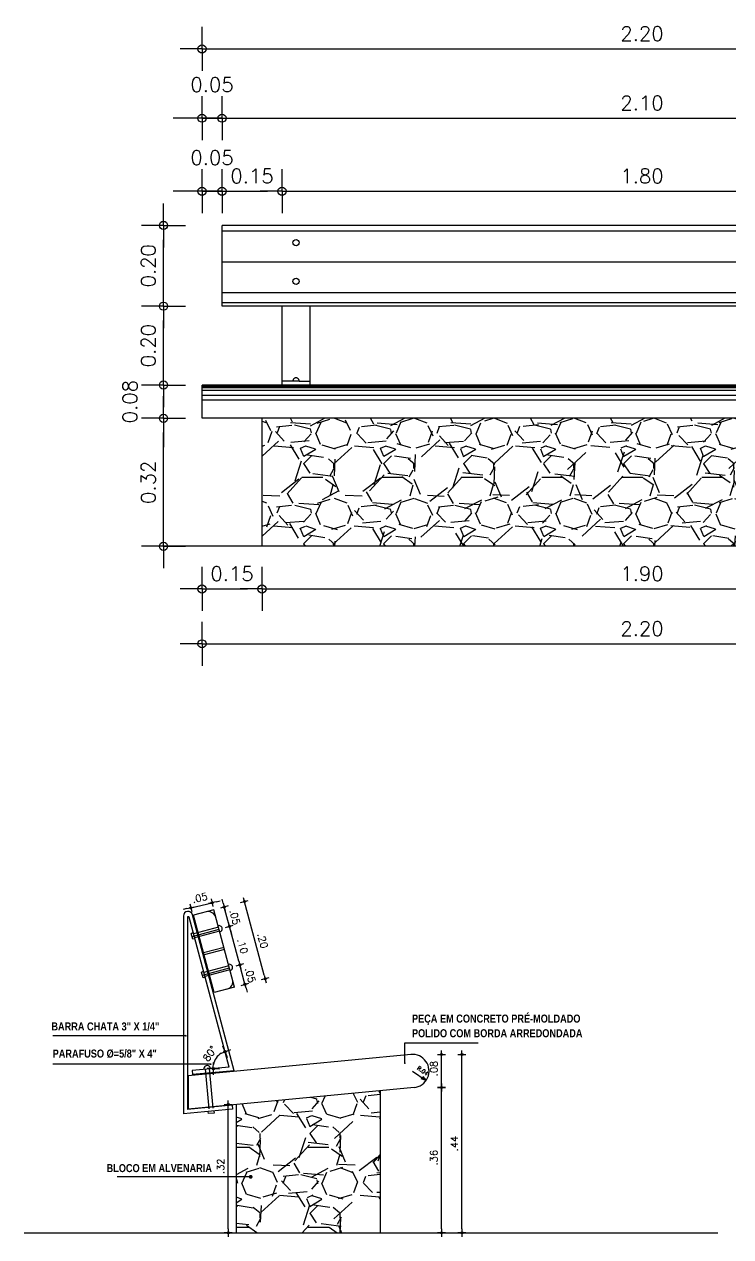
# Model space of a CAD drawing. Extents: x -599692 to 469028, y -9431878 to 9424999.
# Drawn here: x 2272.892 to 2274.659, y -425.095 to -422.065 of the extents above; entities that cross this region are included whole.
import ezdxf

# ---------------------------------------------------------------- set-up
doc = ezdxf.new("R2010")
doc.units = 0
doc.header["$LTSCALE"] = 0.5
doc.header["$MEASUREMENT"] = 0
doc.header["$PDMODE"] = 34
doc.linetypes.add('DASHDOT', pattern=[1, 0.5, -0.25, 0, -0.25])
doc.linetypes.add('HIDDEN2', pattern=[0.1875, 0.125, -0.0625])
doc.layers.get('0').update_dxf_attribs({"linetype": 'CONTINUOUS'})
doc.layers.get('DEFPOINTS').update_dxf_attribs({"linetype": 'CONTINUOUS'})
for name, color, linetype in [('01', 2, 'CONTINUOUS'), ('02', 9, 'CONTINUOUS'), ('COTAS', 2, 'CONTINUOUS'), ('EIXO', 253, 'DASHDOT'), ('HACHURA', 253, 'CONTINUOUS'), ('HACHURA1', 8, 'CONTINUOUS'), ('P1', 1, 'CONTINUOUS'), ('P3', 3, 'CONTINUOUS'), ('P4', 6, 'CONTINUOUS'), ('P6', 4, 'CONTINUOUS'), ('TEXTO', 3, 'CONTINUOUS')]:
    doc.layers.add(name, color=color, linetype=linetype)
doc.styles.add('ARIAL', font='ARIALNB.TTF')
doc.styles.add('COTA100', font='ROMANS.SHX')
doc.styles.add('ROMANS', font='romans')
doc.dimstyles.new('BOLA50$0', dxfattribs={"dimscale": 0.5, "dimtxt": 0.25, "dimasz": 0.18, "dimexe": 0.18, "dimexo": 0.0625, "dimgap": 0.1, "dimtad": 1, "dimzin": 0, "dimdsep": 46, "dimtxsty": 'ROMANS', "dimblk1": 'BOLA', "dimblk2": 'BOLA', "dimsah": 1, "dimcen": 0.09, "dimse1": 1, "dimse2": 1, "dimclrt": 256, "dimadec": 0, "dimazin": 0, "dimtfac": 1, "dimtofl": 0, "dimtmove": 2, "dimatfit": 3, "dimldrblk": 'BOLA', "dimfxl": 1, "dimtolj": 1, "dimtzin": 0, "dimarcsym": 0})
doc.dimstyles.new('COTA100', dxfattribs={"dimtxt": 0.18, "dimasz": 0.1, "dimexe": 0.05, "dimexo": 0.06, "dimgap": 0.1, "dimtad": 1, "dimzin": 4, "dimdsep": 46, "dimtxsty": 'COTA100', "dimblk": 'BOLA', "dimcen": 0.09, "dimdle": 0.05, "dimse1": 1, "dimse2": 1, "dimclrd": 256, "dimclrt": 2, "dimadec": 0, "dimazin": 0, "dimtfac": 1, "dimtix": 1, "dimtmove": 2, "dimatfit": 1, "dimldrblk": 'BOLA', "dimfxl": 1, "dimtolj": 1, "dimtzin": 4, "dimarcsym": 0})
doc.dimstyles.new('COTA100$0', dxfattribs={"dimtxt": 0.18, "dimasz": 0.1, "dimexe": 0.05, "dimexo": 0.95, "dimgap": 0.1, "dimtad": 1, "dimzin": 4, "dimdsep": 46, "dimtxsty": 'COTA100', "dimblk": 'USERTICK', "dimblk1": 'USERTICK', "dimblk2": 'USERTICK', "dimsah": 1, "dimcen": -0.1, "dimdle": 0.05, "dimse1": 1, "dimse2": 1, "dimclrt": 2, "dimadec": 0, "dimazin": 0, "dimtfac": 1, "dimtdec": 4, "dimtix": 1, "dimtmove": 2, "dimatfit": 3, "dimldrblk": 'USERTICK', "dimfxl": 1, "dimtvp": 0.625, "dimtolj": 1, "dimtzin": 4, "dimarcsym": 0})

# ---------------------------------------------------------------- blocks, each defined once
blk = doc.blocks.new('_OPEN30')
at = {"color": 0, "linetype": 'ByBlock'}
for p, q in [((-1, 0.26794919), (0, 0)), ((0, 0), (-1, -0.26794919)), ((0, 0), (-1, 0))]:
    blk.add_line(p, q, dxfattribs=at)
blk = doc.blocks.new('USERTICK')
for p, q in [((-1, 0), (1, 0)), ((0, 1), (0, -1))]:
    blk.add_line(p, q)
blk.add_circle((0, 0), 0.2499999999999995)
blk = doc.blocks.new('*D48')
at = {"layer": 'COTAS', "color": 0, "lineweight": -2}
blk.add_line((2273.402404419282, -425.0749901535266), (2273.402404419282, -424.7749012213316), dxfattribs=at)
at = {"layer": 'DEFPOINTS', "color": 0}
for p in [(2273.402404419282, -424.7649012213316), (2273.422223629711, -424.7649012213316), (2273.422223629711, -425.0849901535266)]:
    blk.add_point(p, dxfattribs=at)
at = {"layer": 'COTAS', "color": 0, "lineweight": -2, "xscale": 0.01, "yscale": 0.01, "zscale": 0.01}
for p, rotation in [((2273.402404419282, -424.7649012213316), 90), ((2273.402404419282, -425.0849901535266), 270)]:
    blk.add_blockref('USERTICK', p, dxfattribs=dict(at, rotation=rotation))
at = {"layer": 'COTAS', "color": 2, "insert": (2273.383404419282, -424.9249456874287), "char_height": 0.018, "attachment_point": 5, "rotation": 90, "style": 'COTA100'}
blk.add_mtext('\\A1; .32', dxfattribs=at)
blk = doc.blocks.new('BOLA')
for p, q in [((4.440892098500626e-16, -4.440892098500626e-16), (8.881784197001252e-16, 1.527739034554205)), ((0, 0), (-1.527739034554205, 0)), ((4.440892098500626e-16, -8.881784197001252e-16), (0, -1.527739034554206)), ((4.440892098500626e-16, -4.440892098500626e-16), (1.527739034554206, -4.440892098500626e-16))]:
    blk.add_line(p, q)
blk.add_circle((4.440892098500626e-16, -4.440892098500626e-16), 0.2837393192912923)
blk = doc.blocks.new('*D49')
at = {"layer": 'COTAS', "linetype": 'Continuous', "lineweight": -2}
blk.add_arc((2273.404489319662, -424.6711150059065), 0.03975236459405727, 119.4514517201457, 170.7849846976943, dxfattribs=at)
at = {"layer": 'DEFPOINTS', "color": 0, "linetype": 'Continuous'}
for p in [(2273.304155481364, -424.2966640236622), (2273.378021289249, -424.6414553724478), (2273.311749167592, -424.6796144895781), (2273.404489319662, -424.6711150059065), (2273.404489319662, -424.6711150059065)]:
    blk.add_point(p, dxfattribs=at)
at = {"layer": 'COTAS', "linetype": 'Continuous', "lineweight": -2, "xscale": 0.01, "yscale": 0.01, "zscale": 0.01}
for p, rotation in [((2273.394200650617, -424.632717170289), 22.22572586005066), ((2273.364902859145, -424.6747430404445), 268.0107105577893)]:
    blk.add_blockref('BOLA', p, dxfattribs=dict(at, rotation=rotation))
at = {"layer": 'COTAS', "color": 2, "linetype": 'Continuous', "insert": (2273.356292771603, -424.6375154061971), "char_height": 0.018, "attachment_point": 5, "rotation": 55.11821820890104, "style": 'COTA100'}
blk.add_mtext('\\A1;80°', dxfattribs=at)
blk = doc.blocks.new('*D50')
at = {"layer": 'COTAS', "color": 0, "lineweight": -2}
for p, q in [((2273.428562491144, -424.4062150926178), (2273.425974300692, -424.3965558343549)), ((2273.44409163385, -424.4641706421953), (2273.431150681595, -424.4158743508807)), ((2273.446679824301, -424.4738299004582), (2273.449268014752, -424.4834891587211))]:
    blk.add_line(p, q, dxfattribs=at)
at = {"layer": 'DEFPOINTS', "color": 0}
for p in [(2273.431150681595, -424.4158743508807), (2273.405250307214, -424.4228143352797), (2273.418191259469, -424.4711106265943)]:
    blk.add_point(p, dxfattribs=at)
at = {"layer": 'COTAS', "color": 0, "lineweight": -2, "xscale": 0.01, "yscale": 0.01, "zscale": 0.01}
for p, rotation in [((2273.431150681595, -424.4158743508807), 284.999999999981), ((2273.44409163385, -424.4641706421953), 104.9999999999809)]:
    blk.add_blockref('USERTICK', p, dxfattribs=dict(at, rotation=rotation))
at = {"layer": 'COTAS', "color": 2, "insert": (2273.455973748421, -424.4351049346808), "char_height": 0.018, "attachment_point": 5, "rotation": 284.99999999998096, "style": 'COTA100'}
blk.add_mtext('\\A1; .05', dxfattribs=at)
blk = doc.blocks.new('*D51')
at = {"layer": 'COTAS', "color": 0, "lineweight": -2}
blk.add_line((2273.428562491144, -424.4062150926179), (2273.407856967536, -424.3289410265146), dxfattribs=at)
at = {"layer": 'DEFPOINTS', "color": 0}
for p in [(2273.379368402703, -424.3262217526507), (2273.405268777085, -424.3192817682517), (2273.405250307213, -424.4228143352797)]:
    blk.add_point(p, dxfattribs=at)
at = {"layer": 'COTAS', "color": 0, "lineweight": -2, "xscale": 0.01, "yscale": 0.01, "zscale": 0.01}
for p, rotation in [((2273.405268777085, -424.3192817682517), 104.9999999997248), ((2273.431150681594, -424.4158743508808), 284.9999999997248)]:
    blk.add_blockref('USERTICK', p, dxfattribs=dict(at, rotation=rotation))
at = {"layer": 'COTAS', "color": 2, "insert": (2273.436562320039, -424.3626604977093), "char_height": 0.018, "attachment_point": 5, "rotation": 284.99999999972476, "style": 'COTA100'}
blk.add_mtext('\\A1; .10', dxfattribs=at)
blk = doc.blocks.new('*D52')
at = {"layer": 'COTAS', "color": 0, "lineweight": -2}
for p, q in [((2273.38973963438, -424.2613262186742), (2273.387151443928, -424.2516669604113)), ((2273.405268777085, -424.3192817682515), (2273.39232782483, -424.2709854769371)), ((2273.407856967536, -424.3289410265144), (2273.410445157987, -424.3386002847773))]:
    blk.add_line(p, q, dxfattribs=at)
at = {"layer": 'DEFPOINTS', "color": 0}
for p in [(2273.366427450448, -424.2779254613364), (2273.39232782483, -424.2709854769371), (2273.379368402703, -424.3262217526507)]:
    blk.add_point(p, dxfattribs=at)
at = {"layer": 'COTAS', "color": 0, "lineweight": -2, "xscale": 0.01, "yscale": 0.01, "zscale": 0.01}
for p, rotation in [((2273.39232782483, -424.2709854769371), 284.9999999997248), ((2273.405268777085, -424.3192817682515), 104.9999999997248)]:
    blk.add_blockref('USERTICK', p, dxfattribs=dict(at, rotation=rotation))
at = {"layer": 'COTAS', "color": 2, "insert": (2273.417150891657, -424.2902160607372), "char_height": 0.018, "attachment_point": 5, "rotation": 284.99999999972476, "style": 'COTA100'}
blk.add_mtext('\\A1; .05', dxfattribs=at)
blk = doc.blocks.new('*D53')
at = {"layer": 'COTAS', "color": 0, "lineweight": -2}
blk.add_line((2273.491795519943, -424.4410356626363), (2273.445208091825, -424.2671690139044), dxfattribs=at)
at = {"layer": 'DEFPOINTS', "color": 0}
for p in [(2273.442619901374, -424.2575097556415), (2273.366427450448, -424.2779254613364), (2273.418191259469, -424.4711106265941)]:
    blk.add_point(p, dxfattribs=at)
at = {"layer": 'COTAS', "color": 0, "lineweight": -2, "xscale": 0.01, "yscale": 0.01, "zscale": 0.01}
for p, rotation in [((2273.442619901374, -424.2575097556415), 105.0000000000063), ((2273.494383710394, -424.4506949208992), 285.0000000000063)]:
    blk.add_blockref('USERTICK', p, dxfattribs=dict(at, rotation=rotation))
at = {"layer": 'COTAS', "color": 2, "insert": (2273.486854396583, -424.3491847764138), "char_height": 0.018, "attachment_point": 5, "rotation": 285.00000000000625, "style": 'COTA100'}
blk.add_mtext('\\A1; .20', dxfattribs=at)
blk = doc.blocks.new('*D54')
at = {"layer": 'COTAS', "color": 0, "lineweight": -2}
for p, q in [((2273.308690023206, -424.2726232148258), (2273.36228569694, -424.2601413104853)), ((2273.372025063324, -424.2578731080153), (2273.381764429707, -424.2556049055455)), ((2273.298950656821, -424.2748914172957), (2273.289211290438, -424.2771596197655))]:
    blk.add_line(p, q, dxfattribs=at)
at = {"layer": 'DEFPOINTS', "color": 0}
for p in [(2273.36228569694, -424.2601413104853), (2273.312831776714, -424.2904073656771), (2273.366427450448, -424.2779254613363)]:
    blk.add_point(p, dxfattribs=at)
at = {"layer": 'COTAS', "color": 0, "lineweight": -2, "xscale": 0.01, "yscale": 0.01, "zscale": 0.01}
for p, rotation in [((2273.308690023206, -424.2726232148258), 13.10993835471172), ((2273.36228569694, -424.2601413104853), 193.1099383547117)]:
    blk.add_blockref('USERTICK', p, dxfattribs=dict(at, rotation=rotation))
at = {"layer": 'COTAS', "color": 2, "insert": (2273.33117827538, -424.2478774665265), "char_height": 0.018, "attachment_point": 5, "rotation": 13.109938354711762, "style": 'COTA100'}
blk.add_mtext('\\A1;.05', dxfattribs=at)
blk = doc.blocks.new('*D55')
at = {"layer": 'COTAS', "color": 0, "lineweight": -2}
blk.add_line((2273.935266519441, -425.0749901535266), (2273.935266519441, -424.7321316127744), dxfattribs=at)
at = {"layer": 'DEFPOINTS', "color": 0}
for p in [(2273.866824903282, -424.7221316127744), (2273.935266519441, -424.7221316127744), (2273.782223629711, -425.0849901535266)]:
    blk.add_point(p, dxfattribs=at)
at = {"layer": 'COTAS', "color": 0, "lineweight": -2, "xscale": 0.01, "yscale": 0.01, "zscale": 0.01}
for p, rotation in [((2273.935266519441, -424.7221316127744), 90), ((2273.935266519441, -425.0849901535266), 270)]:
    blk.add_blockref('USERTICK', p, dxfattribs=dict(at, rotation=rotation))
at = {"layer": 'COTAS', "color": 2, "insert": (2273.916266519442, -424.9035608831501), "char_height": 0.018, "attachment_point": 5, "rotation": 90, "style": 'COTA100'}
blk.add_mtext('\\A1; .36', dxfattribs=at)
blk = doc.blocks.new('*D32')
at = {"layer": 'COTAS', "color": 0, "lineweight": -2}
blk.add_line((2273.935266519441, -424.7121316127744), (2273.935266519441, -424.6495130084232), dxfattribs=at)
at = {"layer": 'DEFPOINTS', "color": 0}
for p in [(2273.85887718568, -424.6395130084233), (2273.935266519441, -424.6395130084233), (2273.866824903282, -424.7221316127744)]:
    blk.add_point(p, dxfattribs=at)
at = {"layer": 'COTAS', "color": 0, "lineweight": -2, "xscale": 0.01, "yscale": 0.01, "zscale": 0.01}
for p, rotation in [((2273.935266519441, -424.6395130084233), 90), ((2273.935266519441, -424.7221316127744), 270)]:
    blk.add_blockref('USERTICK', p, dxfattribs=dict(at, rotation=rotation))
at = {"layer": 'COTAS', "color": 2, "insert": (2273.916266519442, -424.6808223105984), "char_height": 0.018, "attachment_point": 5, "rotation": 90, "style": 'COTA100'}
blk.add_mtext('\\A1; .08', dxfattribs=at)
blk = doc.blocks.new('*D33')
at = {"layer": 'COTAS', "color": 0, "lineweight": -2}
blk.add_line((2273.986644078419, -425.0749901535266), (2273.986644078419, -424.6495130084232), dxfattribs=at)
at = {"layer": 'DEFPOINTS', "color": 0}
for p in [(2273.945266519441, -424.6395130084233), (2273.986644078419, -424.6395130084233), (2273.945266519441, -425.0849901535266)]:
    blk.add_point(p, dxfattribs=at)
at = {"layer": 'COTAS', "color": 0, "lineweight": -2, "xscale": 0.01, "yscale": 0.01, "zscale": 0.01}
for p, rotation in [((2273.986644078419, -424.6395130084233), 90), ((2273.986644078419, -425.0849901535266), 270)]:
    blk.add_blockref('USERTICK', p, dxfattribs=dict(at, rotation=rotation))
at = {"layer": 'COTAS', "color": 2, "insert": (2273.96764407842, -424.8622515809745), "char_height": 0.018, "attachment_point": 5, "rotation": 90, "style": 'COTA100'}
blk.add_mtext('\\A1;.44', dxfattribs=at)
blk = doc.blocks.new('*D150')
at = {"layer": 'COTAS', "color": 253, "linetype": 'ByBlock', "lineweight": -2}
blk.add_line((2273.372700049094, -423.4762206501255), (2273.450700049093, -423.4762206501255), dxfattribs=at)
at = {"layer": 'DEFPOINTS', "color": 0}
for p in [(2273.336700049093, -423.0495621367787), (2273.486700049094, -423.0495621367787), (2273.486700049094, -423.4762206501255)]:
    blk.add_point(p, dxfattribs=at)
at = {"layer": 'COTAS', "color": 253, "lineweight": -2, "xscale": 0.036, "yscale": 0.036, "zscale": 0.036, "rotation": 180}
blk.add_blockref('BOLA', (2273.336700049093, -423.4762206501255), dxfattribs=at)
at = {"layer": 'COTAS', "color": 253, "lineweight": -2, "xscale": 0.036, "yscale": 0.036, "zscale": 0.036}
blk.add_blockref('BOLA', (2273.486700049094, -423.4762206501255), dxfattribs=at)
at = {"layer": 'COTAS', "insert": (2273.411700049093, -423.4382206501255), "char_height": 0.03599999999999999, "attachment_point": 5, "style": 'ROMANS'}
blk.add_mtext('\\A1;0.15', dxfattribs=at)
blk = doc.blocks.new('*D151')
at = {"layer": 'COTAS', "color": 253, "linetype": 'ByBlock', "lineweight": -2}
blk.add_line((2273.522700049094, -423.4762206501255), (2275.350700049093, -423.4762206501255), dxfattribs=at)
at = {"layer": 'DEFPOINTS', "color": 0}
for p in [(2273.486700049094, -423.0495621367787), (2275.386700049093, -423.3695621367787), (2275.386700049093, -423.4762206501255)]:
    blk.add_point(p, dxfattribs=at)
at = {"layer": 'COTAS', "color": 253, "lineweight": -2, "xscale": 0.036, "yscale": 0.036, "zscale": 0.036, "rotation": 180}
blk.add_blockref('BOLA', (2273.486700049094, -423.4762206501255), dxfattribs=at)
at = {"layer": 'COTAS', "color": 253, "lineweight": -2, "xscale": 0.036, "yscale": 0.036, "zscale": 0.036}
blk.add_blockref('BOLA', (2275.386700049093, -423.4762206501255), dxfattribs=at)
at = {"layer": 'COTAS', "insert": (2274.436700049093, -423.4382206501255), "char_height": 0.03599999999999999, "attachment_point": 5, "style": 'ROMANS'}
blk.add_mtext('\\A1;1.90', dxfattribs=at)
blk = doc.blocks.new('*D153')
at = {"layer": 'COTAS', "color": 253, "linetype": 'ByBlock', "lineweight": -2}
blk.add_line((2273.372700049094, -423.6131107060864), (2275.500700049093, -423.6131107060864), dxfattribs=at)
at = {"layer": 'DEFPOINTS', "color": 0}
for p in [(2273.336700049093, -423.0495621367787), (2275.536700049093, -423.0495621367787), (2275.536700049093, -423.6131107060864)]:
    blk.add_point(p, dxfattribs=at)
at = {"layer": 'COTAS', "color": 253, "lineweight": -2, "xscale": 0.036, "yscale": 0.036, "zscale": 0.036, "rotation": 180}
blk.add_blockref('BOLA', (2273.336700049093, -423.6131107060864), dxfattribs=at)
at = {"layer": 'COTAS', "color": 253, "lineweight": -2, "xscale": 0.036, "yscale": 0.036, "zscale": 0.036}
blk.add_blockref('BOLA', (2275.536700049093, -423.6131107060864), dxfattribs=at)
at = {"layer": 'COTAS', "insert": (2274.436700049093, -423.5751107060864), "char_height": 0.03599999999999999, "attachment_point": 5, "style": 'ROMANS'}
blk.add_mtext('\\A1;2.20', dxfattribs=at)
blk = doc.blocks.new('*D154')
at = {"layer": 'COTAS', "color": 253, "linetype": 'ByBlock', "lineweight": -2}
for p, q in [((2273.300700049093, -422.4822429789565), (2273.264700049093, -422.4822429789565)), ((2273.422700049094, -422.4822429789565), (2273.458700049094, -422.4822429789565))]:
    blk.add_line(p, q, dxfattribs=at)
at = {"layer": 'DEFPOINTS', "color": 0}
for p in [(2273.386700049094, -422.4822429789565), (2273.386700049094, -422.7694000192367), (2273.336700049093, -422.9665621367787)]:
    blk.add_point(p, dxfattribs=at)
at = {"layer": 'COTAS', "color": 253, "lineweight": -2, "xscale": 0.036, "yscale": 0.036, "zscale": 0.036}
blk.add_blockref('BOLA', (2273.336700049093, -422.4822429789565), dxfattribs=at)
at = {"layer": 'COTAS', "color": 253, "lineweight": -2, "xscale": 0.036, "yscale": 0.036, "zscale": 0.036, "rotation": 180}
blk.add_blockref('BOLA', (2273.386700049094, -422.4822429789565), dxfattribs=at)
at = {"layer": 'COTAS', "insert": (2273.361700049094, -422.3982429789565), "char_height": 0.03599999999999999, "attachment_point": 5, "style": 'ROMANS'}
blk.add_mtext('\\A1;0.05', dxfattribs=at)
blk = doc.blocks.new('*D155')
at = {"layer": 'COTAS', "color": 253, "linetype": 'ByBlock', "lineweight": -2}
blk.add_line((2273.422700049094, -422.4822429789565), (2273.500700049093, -422.4822429789565), dxfattribs=at)
at = {"layer": 'DEFPOINTS', "color": 0}
for p in [(2273.536700049093, -422.4822429789565), (2273.386700049094, -422.7694000192367), (2273.536700049093, -422.7694000192367)]:
    blk.add_point(p, dxfattribs=at)
at = {"layer": 'COTAS', "color": 253, "lineweight": -2, "xscale": 0.036, "yscale": 0.036, "zscale": 0.036, "rotation": 180}
blk.add_blockref('BOLA', (2273.386700049094, -422.4822429789565), dxfattribs=at)
at = {"layer": 'COTAS', "color": 253, "lineweight": -2, "xscale": 0.036, "yscale": 0.036, "zscale": 0.036}
blk.add_blockref('BOLA', (2273.536700049093, -422.4822429789565), dxfattribs=at)
at = {"layer": 'COTAS', "insert": (2273.461700049093, -422.4442429789565), "char_height": 0.03599999999999999, "attachment_point": 5, "style": 'ROMANS'}
blk.add_mtext('\\A1;0.15', dxfattribs=at)
blk = doc.blocks.new('*D156')
at = {"layer": 'COTAS', "color": 253, "linetype": 'ByBlock', "lineweight": -2}
blk.add_line((2273.572700049093, -422.4822429789565), (2275.300700049093, -422.4822429789565), dxfattribs=at)
at = {"layer": 'DEFPOINTS', "color": 0}
for p in [(2275.336700049093, -422.4822429789565), (2273.536700049093, -422.7694000192367), (2275.336700049093, -422.7694000192367)]:
    blk.add_point(p, dxfattribs=at)
at = {"layer": 'COTAS', "color": 253, "lineweight": -2, "xscale": 0.036, "yscale": 0.036, "zscale": 0.036, "rotation": 180}
blk.add_blockref('BOLA', (2273.536700049093, -422.4822429789565), dxfattribs=at)
at = {"layer": 'COTAS', "color": 253, "lineweight": -2, "xscale": 0.036, "yscale": 0.036, "zscale": 0.036}
blk.add_blockref('BOLA', (2275.336700049093, -422.4822429789565), dxfattribs=at)
at = {"layer": 'COTAS', "insert": (2274.436700049093, -422.4442429789565), "char_height": 0.03599999999999999, "attachment_point": 5, "style": 'ROMANS'}
blk.add_mtext('\\A1;1.80', dxfattribs=at)
blk = doc.blocks.new('*D159')
at = {"layer": 'COTAS', "color": 253, "linetype": 'ByBlock', "lineweight": -2}
for p, q in [((2273.300700049093, -422.2997793771428), (2273.264700049093, -422.2997793771428)), ((2273.422700049094, -422.2997793771428), (2273.458700049094, -422.2997793771428))]:
    blk.add_line(p, q, dxfattribs=at)
at = {"layer": 'DEFPOINTS', "color": 0}
for p in [(2273.386700049094, -422.2997793771428), (2273.386700049094, -422.7694000192367), (2273.336700049093, -422.9665621367787)]:
    blk.add_point(p, dxfattribs=at)
at = {"layer": 'COTAS', "color": 253, "lineweight": -2, "xscale": 0.036, "yscale": 0.036, "zscale": 0.036}
blk.add_blockref('BOLA', (2273.336700049093, -422.2997793771428), dxfattribs=at)
at = {"layer": 'COTAS', "color": 253, "lineweight": -2, "xscale": 0.036, "yscale": 0.036, "zscale": 0.036, "rotation": 180}
blk.add_blockref('BOLA', (2273.386700049094, -422.2997793771428), dxfattribs=at)
at = {"layer": 'COTAS', "insert": (2273.361700049094, -422.2157793771428), "char_height": 0.03599999999999999, "attachment_point": 5, "style": 'ROMANS'}
blk.add_mtext('\\A1;0.05', dxfattribs=at)
blk = doc.blocks.new('*D160')
at = {"layer": 'COTAS', "color": 253, "linetype": 'ByBlock', "lineweight": -2}
blk.add_line((2273.422700049094, -422.2997793771428), (2275.450700049093, -422.2997793771428), dxfattribs=at)
at = {"layer": 'DEFPOINTS', "color": 0}
for p in [(2275.486700049094, -422.2997793771428), (2273.386700049094, -422.7694000192367), (2275.486700049094, -422.7694000192367)]:
    blk.add_point(p, dxfattribs=at)
at = {"layer": 'COTAS', "color": 253, "lineweight": -2, "xscale": 0.036, "yscale": 0.036, "zscale": 0.036, "rotation": 180}
blk.add_blockref('BOLA', (2273.386700049094, -422.2997793771428), dxfattribs=at)
at = {"layer": 'COTAS', "color": 253, "lineweight": -2, "xscale": 0.036, "yscale": 0.036, "zscale": 0.036}
blk.add_blockref('BOLA', (2275.486700049094, -422.2997793771428), dxfattribs=at)
at = {"layer": 'COTAS', "insert": (2274.436700049094, -422.2617793771428), "char_height": 0.03599999999999999, "attachment_point": 5, "style": 'ROMANS'}
blk.add_mtext('\\A1;2.10', dxfattribs=at)
blk = doc.blocks.new('*D162')
at = {"layer": 'COTAS', "color": 253, "linetype": 'ByBlock', "lineweight": -2}
blk.add_line((2273.372700049094, -422.1265490773731), (2275.500700049093, -422.1265490773731), dxfattribs=at)
at = {"layer": 'DEFPOINTS', "color": 0}
for p in [(2275.536700049093, -422.1265490773731), (2273.336700049093, -422.9665621367787), (2275.536700049093, -422.9731871367787)]:
    blk.add_point(p, dxfattribs=at)
at = {"layer": 'COTAS', "color": 253, "lineweight": -2, "xscale": 0.036, "yscale": 0.036, "zscale": 0.036, "rotation": 180}
blk.add_blockref('BOLA', (2273.336700049093, -422.1265490773731), dxfattribs=at)
at = {"layer": 'COTAS', "color": 253, "lineweight": -2, "xscale": 0.036, "yscale": 0.036, "zscale": 0.036}
blk.add_blockref('BOLA', (2275.536700049093, -422.1265490773731), dxfattribs=at)
at = {"layer": 'COTAS', "insert": (2274.436700049093, -422.088549077373), "char_height": 0.03599999999999999, "attachment_point": 5, "style": 'ROMANS'}
blk.add_mtext('\\A1;2.20', dxfattribs=at)
blk = doc.blocks.new('*D163')
at = {"layer": 'COTAS', "color": 253, "linetype": 'ByBlock', "lineweight": -2}
blk.add_line((2273.240282121944, -423.3335621367787), (2273.240282121944, -423.0855621367787), dxfattribs=at)
at = {"layer": 'DEFPOINTS', "color": 0}
for p in [(2273.240282121944, -423.0495621367787), (2273.486700049094, -423.0495621367787), (2273.486700049094, -423.3695621367787)]:
    blk.add_point(p, dxfattribs=at)
at = {"layer": 'COTAS', "color": 253, "lineweight": -2, "xscale": 0.036, "yscale": 0.036, "zscale": 0.036}
for p, rotation in [((2273.240282121944, -423.0495621367787), 90), ((2273.240282121944, -423.3695621367787), 270)]:
    blk.add_blockref('BOLA', p, dxfattribs=dict(at, rotation=rotation))
at = {"layer": 'COTAS', "insert": (2273.202282121944, -423.2095621367783), "char_height": 0.03599999999999999, "attachment_point": 5, "rotation": 90, "style": 'ROMANS'}
blk.add_mtext('\\A1;0.32', dxfattribs=at)
blk = doc.blocks.new('*D164')
at = {"layer": 'COTAS', "color": 253, "linetype": 'ByBlock', "lineweight": -2}
for p, q in [((2273.240282121944, -422.9305621367787), (2273.240282121944, -422.8945621367787)), ((2273.240282121944, -423.0855621367787), (2273.240282121944, -423.1215621367787))]:
    blk.add_line(p, q, dxfattribs=at)
at = {"layer": 'DEFPOINTS', "color": 0}
for p in [(2273.240282121944, -422.9665621367787), (2273.336700049093, -422.9665621367787), (2273.486700049094, -423.0495621367787)]:
    blk.add_point(p, dxfattribs=at)
at = {"layer": 'COTAS', "color": 253, "lineweight": -2, "xscale": 0.036, "yscale": 0.036, "zscale": 0.036}
for p, rotation in [((2273.240282121944, -422.9665621367787), 270), ((2273.240282121944, -423.0495621367787), 90)]:
    blk.add_blockref('BOLA', p, dxfattribs=dict(at, rotation=rotation))
at = {"layer": 'COTAS', "insert": (2273.156282121944, -423.0080621367783), "char_height": 0.03599999999999999, "attachment_point": 5, "rotation": 90, "style": 'ROMANS'}
blk.add_mtext('\\A1;0.08', dxfattribs=at)
blk = doc.blocks.new('*D165')
at = {"layer": 'COTAS', "color": 253, "linetype": 'ByBlock', "lineweight": -2}
blk.add_line((2273.240282121944, -422.9305621367787), (2273.240282121944, -422.8054000192367), dxfattribs=at)
at = {"layer": 'DEFPOINTS', "color": 0}
for p in [(2273.240282121944, -422.7694000192367), (2273.386700049094, -422.7694000192367), (2273.336700049093, -422.9665621367787)]:
    blk.add_point(p, dxfattribs=at)
at = {"layer": 'COTAS', "color": 253, "lineweight": -2, "xscale": 0.036, "yscale": 0.036, "zscale": 0.036}
for p, rotation in [((2273.240282121944, -422.7694000192367), 90), ((2273.240282121944, -422.9665621367787), 270)]:
    blk.add_blockref('BOLA', p, dxfattribs=dict(at, rotation=rotation))
at = {"layer": 'COTAS', "insert": (2273.202282121944, -422.8679810780073), "char_height": 0.03599999999999999, "attachment_point": 5, "rotation": 90, "style": 'ROMANS'}
blk.add_mtext('\\A1;0.20', dxfattribs=at)
blk = doc.blocks.new('*D166')
at = {"layer": 'COTAS', "color": 253, "linetype": 'ByBlock', "lineweight": -2}
blk.add_line((2273.240282121944, -422.7334000192367), (2273.240282121944, -422.6036738254904), dxfattribs=at)
at = {"layer": 'DEFPOINTS', "color": 0}
for p in [(2273.240282121944, -422.5676738254904), (2273.386700049094, -422.5676738254904), (2273.386700049094, -422.7694000192367)]:
    blk.add_point(p, dxfattribs=at)
at = {"layer": 'COTAS', "color": 253, "lineweight": -2, "xscale": 0.036, "yscale": 0.036, "zscale": 0.036}
for p, rotation in [((2273.240282121944, -422.5676738254904), 90), ((2273.240282121944, -422.7694000192367), 270)]:
    blk.add_blockref('BOLA', p, dxfattribs=dict(at, rotation=rotation))
at = {"layer": 'COTAS', "insert": (2273.202282121944, -422.6685369223632), "char_height": 0.03599999999999999, "attachment_point": 5, "rotation": 90, "style": 'ROMANS'}
blk.add_mtext('\\A1;0.20', dxfattribs=at)

msp = doc.modelspace()

# ---------------------------------------------------------------- hatches: boundary and pattern name
at = {"layer": 'HACHURA'}
h = msp.add_hatch(dxfattribs=at)
h.set_pattern_fill('GRAVEL', color=256, scale=0.2)
h.set_pattern_definition([(228.012787504, (1178.809200851698, -67.48838397980289), (-1.600000000000013, -1.800000000000001), [0.0269072, -2.66381760941474]), (184.969740728, (1178.791200851698, -67.50838397980289), (2.399999999999995, 0.200000000000007), [0.0461736, -4.571184952245999]), (132.510447078, (1178.745200851698, -67.51238397980289), (2.000000000000024, -2.199999999999973), [0.03255759999999999, -3.223206519219939]), (267.273689006, (1178.667200851698, -67.56238397980289), (0.2000000000000048, 4.000000000000004), [0.04204759999999997, -4.162711608325796]), (292.833654178, (1178.665200851698, -67.60438397980289), (-0.9999999999999978, 2.400000000000006), [0.04123099999999997, -4.081874625617656]), (357.273689006, (1178.681200851698, -67.6423839798029), (-4.000000000000004, 0.2000000000000051), [0.04204759999999997, -4.162711608325796]), (37.6942404667, (1178.723200851698, -67.6443839798029), (-2.6, -1.999999999999995), [0.0556058, -5.5049697097832]), (72.2553283749, (1178.767200851698, -67.61038397980289), (1.400000000000006, 4.400000000000001), [0.05249759999999997, -5.197264299362675]), (121.429565615, (1178.783200851698, -67.5603839798029), (-1.600000000000004, 2.599999999999998), [0.04218999999999998, -4.176814621945797]), (175.236358309, (1178.761200851698, -67.52438397980289), (2.199999999999997, -0.2000000000000076), [0.04816640000000001, -2.36015251575846]), (222.397437798, (1178.713200851698, -67.52038397980289), (-2.399999999999993, -2.199999999999994), [0.0622896, -6.16667500095898]), (138.814074834, (1178.865200851698, -67.5643839798029), (-1.400000000000007, 1.2), [0.02126019999999998, -2.104768962546938]), (171.46923439, (1178.849200851698, -67.55038397980289), (2.6, -0.399999999999999), [0.0404474, -4.0043022832314]), (225, (1178.809200851698, -67.54438397980289), (-2.220446049250313e-17, -0.1999999999999866), [0.0282842, -0.25455851247462]), (203.198590514, (1178.795200851698, -67.52038397980289), (0.9999999999999979, 0.3999999999999951), [0.0152316, -1.50792302117278]), (291.801409486, (1178.781200851698, -67.52638397980289), (-0.1999999999999368, 0.6000000000000205), [0.0215406, -1.0554923614269]), (30.9637565321, (1178.789200851698, -67.5463839798029), (0.6000000000000106, 0.3999999999999959), [0.03498579999999998, -1.131204578969059]), (161.565051177, (1178.819200851698, -67.5283839798029), (0.4000000000000024, -0.1999999999999953), [0.02529819999999999, -0.6071573320336795]), (16.389540334, (1178.665200851698, -67.52638397980289), (1.999999999999993, 0.6000000000000089), [0.03544, -3.50856902933388]), (70.3461759419, (1178.699200851698, -67.5163839798029), (-0.8000000000002441, -2.200000000000679), [0.0297322, -2.9434815494638]), (293.198590514, (1178.819200851698, -67.48838397980289), (-0.3999999999999941, 0.9999999999999982), [0.030463, -1.49269162117278]), (343.610459666, (1178.831200851698, -67.5163839798029), (-1.999999999999993, 0.6000000000000087), [0.03543999999999996, -3.508569029333798]), (339.44395478, (1178.665200851698, -67.6503839798029), (-1.000000000000007, 0.4000000000000049), [0.03417599999999997, -1.674624749063499]), (294.775140569, (1178.697200851698, -67.6623839798029), (-1.000000000000001, 2.200000000000001), [0.0286356, -2.8349286126552]), (66.8014094864, (1178.821200851698, -67.6883839798029), (0.3999999999999962, 0.999999999999994), [0.030463, -1.49269162117278]), (17.3540246363, (1178.833200851697, -67.6603839798029), (-2.599999999999996, -0.7999999999999926), [0.0335262, -3.319084722848]), (69.44395478040002, (1178.723200851698, -67.6883839798029), (-0.4000000000000015, -0.999999999999991), [0.01708799999999999, -1.691712749063499]), (101.309932474, (1178.809200851698, -67.6883839798029), (-0.1999999999999928, 0.8000000000000025), [0.010198, -1.00960590271856]), (165.963756532, (1178.807200851698, -67.67838397980289), (0.5999999999999918, -0.2000000000000003), [0.041231, -0.7833901251235401]), (186.009005957, (1178.767200851698, -67.6683839798029), (2.000000000000009, 0.1999999999999966), [0.03821, -3.782784634908561]), (303.690067526, (1178.789200851698, -67.5643839798029), (-0.1999999999999975, 0.3999999999999972), [0.02884439999999998, -0.6922658550927995]), (353.157226587, (1178.805200851698, -67.5883839798029), (3.400000000000003, -0.4000000000000106), [0.05035880000000001, -4.98551252480566]), (60.9453959009, (1178.855200851698, -67.5943839798029), (-0.7999999999999952, -1.399999999999995), [0.0205912, -2.0385348281974]), (90, (1178.865200851698, -67.5763839798029), (-0.2, 0.2), [0.012, -0.188]), (120.256437164, (1178.763200851698, -67.6623839798029), (0.8000000000000018, -1.400000000000002), [0.0277848, -2.750703997889961]), (48.01278750420001, (1178.749200851698, -67.6383839798029), (1.6, 1.799999999999995), [0.0538144, -2.63691040941474]), (0, (1178.785200851697, -67.59838397980289), (0.2, 0.2), [0.052, -0.148]), (325.3048464690001, (1178.837200851698, -67.59838397980289), (2.000000000000028, -1.399999999999965), [0.03162279999999996, -3.130654860168398]), (254.054604099, (1178.863200851698, -67.61638397980289), (-0.2000000000000076, -0.8000000000000009), [0.0291204, -1.4269015778561]), (207.645975364, (1178.855200851698, -67.6443839798029), (-3.79999999999999, -2.00000000000001), [0.047413, -4.69389483645188]), (175.42607874, (1178.813200851698, -67.6663839798029), (-2.599999999999991, 0.2000000000000003), [0.0501598, -4.96581468159378])])
h.paths.add_polyline_path([(2275.386700049093, -423.3695621367787), (2275.386700049093, -423.0495621367787), (2273.486700049094, -423.0495621367787), (2273.486700049094, -423.3695621367787)])
h = msp.add_hatch(dxfattribs=at)
h.set_pattern_fill('GRAVEL', color=256, scale=0.2, style=0)
h.set_pattern_definition([(228.0128, (2008.824870886421, -277.1621253560502), (-1.599999646431632, -1.800000268321449), [0.0269072, -2.6638176]), (184.9697, (2008.806870886421, -277.1821253560502), (2.400000210303527, 0.1999982614014104), [0.0461736, -4.571185]), (132.5104, (2008.760870886421, -277.1861253560502), (1.999998143669362, -2.20000173477424), [0.03255760000000001, -3.2232064]), (267.2737, (2008.682870886421, -277.2361253560501), (0.1999992035454381, 4.000000058994694), [0.0420476, -4.162711600000001]), (292.8337, (2008.680870886421, -277.2781253560502), (-1.000001981087428, 2.399999282355555), [0.041231, -4.081874600000001]), (357.2737, (2008.696870886421, -277.3161253560502), (-4.000000058994694, 0.1999992035454383), [0.0420476, -4.162711600000001]), (37.6942, (2008.738870886421, -277.3181253560501), (-2.600001469123595, -1.999998081032106), [0.0556058, -5.5049698]), (72.2553, (2008.782870886421, -277.2841253560501), (1.400002152541082, 4.399999246247837), [0.05249760000000001, -5.1972642]), (121.4296, (2008.798870886421, -277.2341253560502), (-1.600001646835273, 2.599999007298514), [0.04219, -4.176814599999999]), (175.2364, (2008.776870886421, -277.1981253560501), (2.200000189263917, -0.1999983065322521), [0.04816639999999997, -2.360152599999998]), (222.3974, (2008.728870886421, -277.1941253560501), (-2.400001470214647, -2.199998416402824), [0.0622896, -6.166675000000001]), (138.8141, (2008.880870886421, -277.2381253560501), (-1.400000589361143, 1.199999462668551), [0.0212602, -2.1047688]), (171.4692, (2008.864870886421, -277.2241253560501), (2.599999656963026, -0.4000015820079581), [0.04044739999999997, -4.004302199999996]), (225, (2008.824870886421, -277.2181253560501), (-2.220446049250313e-17, -0.2000000618897905), [0.0282842, -0.2545584]), (203.1986, (2008.810870886421, -277.1941253560501), (0.999999946133415, 0.4000002650529708), [0.0152316, -1.507923]), (291.8014, (2008.796870886421, -277.2001253560501), (-0.1999999821001298, 0.600000054602154), [0.0215406, -1.0554924]), (30.9638, (2008.804870886421, -277.2201253560502), (0.5999996044575996, 0.4000004967081465), [0.03498579999999997, -1.131204599999999]), (161.5651, (2008.834870886421, -277.2021253560501), (0.4000000869185925, -0.1999996806445415), [0.02529820000000001, -0.6071574000000001]), (16.38950000000001, (2008.680870886421, -277.2001253560501), (2.000000439682392, 0.5999985419635941), [0.03544, -3.508569]), (70.3462, (2008.714870886421, -277.1901253560501), (-0.7999990494743492, -2.200000427121245), [0.0297322, -2.9434816]), (293.1986, (2008.834870886421, -277.1621253560502), (-0.4000002650529708, 0.999999946133415), [0.030463, -1.4926916]), (343.6105, (2008.846870886421, -277.1901253560501), (-2.000000439682391, 0.5999985419635947), [0.03543999999999996, -3.508568999999998]), (339.444, (2008.680870886421, -277.3241253560501), (-1.000000368908485, 0.3999991992843169), [0.034176, -1.6746248]), (294.7751, (2008.712870886421, -277.3361253560502), (-0.999998437849034, 2.200000684367823), [0.02863559999999998, -2.834928599999998]), (66.80140000000002, (2008.836870886421, -277.3621253560501), (0.400000265052971, 0.999999946133415), [0.030463, -1.4926916]), (17.35400000000001, (2008.848870886421, -277.3341253560502), (-2.600000403819367, -0.7999989004518238), [0.03352619999999999, -3.319084799999999]), (69.444, (2008.738870886421, -277.3621253560501), (-0.3999991992843174, -1.000000368908484), [0.017088, -1.6917128]), (101.3098999999999, (2008.824870886421, -277.3621253560501), (-0.1999995264323211, 0.8000001504461904), [0.010198, -1.009605799999999]), (165.9638, (2008.822870886421, -277.3521253560501), (0.600000109197948, -0.1999996114722492), [0.041231, -0.78339]), (186.009, (2008.782870886421, -277.3421253560501), (1.999999950181208, 0.1999998634963683), [0.03821, -3.7827846]), (303.6901, (2008.804870886421, -277.2381253560501), (-0.2000002669014382, 0.3999999115542321), [0.0288444, -0.6922658]), (353.1572, (2008.820870886421, -277.2621253560501), (3.39999987309571, -0.4000015995849522), [0.05035880000000001, -4.9855126]), (60.94540000000001, (2008.870870886421, -277.2681253560502), (-0.8000000054398559, -1.400000076913937), [0.0205912, -2.0385348]), (90, (2008.880870886421, -277.2501253560501), (-0.2, 0.2), [0.012, -0.188]), (120.2564, (2008.778870886421, -277.3361253560502), (0.7999989773605388, -1.400000491170947), [0.0277848, -2.750704000000001]), (48.01279999999999, (2008.764870886421, -277.3121253560502), (1.599999646431632, 1.80000026832145), [0.0538144, -2.6369104]), (0, (2008.800870886421, -277.2721253560501), (0.2, 0.2), [0.052, -0.148]), (325.3048, (2008.852870886421, -277.2721253560501), (-1.999998851797505, 1.400001721918892), [0.0316228, -3.1306548]), (254.0546, (2008.878870886421, -277.2901253560501), (-0.1999999778592762, -0.8000000253304302), [0.0291204, -1.4269016]), (207.646, (2008.870870886421, -277.3181253560501), (-3.799999161435919, -2.000001542633836), [0.047413, -4.6938948]), (175.4261, (2008.828870886421, -277.3401253560502), (-2.600000111662427, 0.1999989602322168), [0.05015979999999997, -4.965814799999996])])
h.paths.add_polyline_path([(2273.782223629711, -424.730270058544), (2273.422223629711, -424.7649012213316), (2273.422223629711, -425.0849901535267), (2273.782223629711, -425.0849901535267)])
at = {"layer": 'P1'}
for points in [[(2273.298385009662, -424.5926736397163, 1), (2273.29359524266, -424.5926736397163, 1)], [(2273.360467442476, -424.663691263895, 1), (2273.355677675473, -424.663691263895, 1)], [(2273.845953147395, -424.6609087183687, 1), (2273.841163380393, -424.6609087183687, 1)], [(2273.463095839104, -424.9452012426551, 1), (2273.4535163051, -424.9452012426551, 1)]]:
    msp.add_hatch(color=256, dxfattribs=at).paths.add_polyline_path(points)

# ---------------------------------------------------------------- linework, layer by layer
at = {"layer": '01', "color": 2, "linetype": 'ByBlock'}
msp.add_line((2273.862851044481, -424.6808223105988), (2273.896929769123, -424.7045054380687), dxfattribs=at)
at = {"layer": '02'}
for p, q in [((2273.801700049093, -422.5676738254905), (2273.801700049093, -422.566554152042)), ((2273.871700049093, -422.5676738254905), (2273.871700049093, -422.566554152042)), ((2275.486700049094, -422.6590900272173), (2273.386700049094, -422.6590900272172)), ((2273.386700049094, -422.7694000192367), (2273.386700049094, -422.7608589907483)), ((2275.486700049094, -422.7694000192367), (2273.386700049094, -422.7694000192367)), ((2273.536700049093, -422.9665621367787), (2273.536700049093, -422.7694000192367)), ((2273.606700049093, -422.9665621367787), (2273.606700049093, -422.7694000192367)), ((2273.486700049094, -423.3695621367787), (2273.486700049094, -423.0495621367787)), ((2273.314642081156, -424.3358005468853), (2273.309812452025, -424.3370946421109)), ((2273.313694737701, -424.3515835295051), (2273.309812452025, -424.3370946421109)), ((2273.318524366833, -424.3502894342797), (2273.313694737701, -424.3515835295051)), ((2273.340523985666, -424.4323931295143), (2273.335694356535, -424.4336872247396)), ((2273.339576642211, -424.4481761121341), (2273.335694356535, -424.4336872247396)), ((2273.344406271343, -424.4468820169085), (2273.339576642211, -424.4481761121341))]:
    msp.add_line(p, q, dxfattribs=at)
for centre, start, end in [((2273.379157406092, -424.3254343025795), 284.9999999999944, 104.9999999999945), ((2273.405039310603, -424.4220268852083), 284.9999999999944, 104.9999999999945), ((2273.349419563759, -424.6749350947451), 5.194428907760754, 185.1944289077608)]:
    msp.add_arc(centre, 0.0079, start, end, dxfattribs=at)
at = {"layer": 'EIXO'}
for p, q in [((2273.311753594863, -424.344339085808), (2273.379368402703, -424.3262217526507)), ((2273.337635499373, -424.4409316684369), (2273.405250307213, -424.4228143352796))]:
    msp.add_line(p, q, dxfattribs=at)
at = {"layer": 'HACHURA1', "color": 8, "linetype": 'HIDDEN2', "ltscale": 0.08}
for p, q in [((2273.563800049094, -422.9565621367786), (2273.536700049093, -422.9565621367786)), ((2273.579600049094, -422.9565621367786), (2273.563800049094, -422.9565621367786)), ((2273.579600049094, -422.9565621367786), (2273.606700049093, -422.9565621367786))]:
    msp.add_line(p, q, dxfattribs=at)
at = {"layer": 'HACHURA1'}
for p, q in [((2275.536700049093, -422.9682183867787), (2273.336700049093, -422.9682183867787)), ((2275.536700049093, -422.9698746367787), (2273.336700049093, -422.9698746367787)), ((2275.536700049093, -422.9731871367787), (2273.336700049093, -422.9731871367787)), ((2275.536700049093, -422.9798121367787), (2273.336700049093, -422.9798121367787)), ((2275.536700049093, -422.9930621367788), (2273.336700049093, -422.9930621367788)), ((2275.536700049093, -423.0044453501051), (2273.336700049093, -423.0044453501051))]:
    msp.add_line(p, q, dxfattribs=at)
at = {"layer": 'HACHURA1', "color": 8, "linetype": 'HIDDEN2', "ltscale": 0.3}
for p, q in [((2273.378074307478, -424.3213921235193), (2273.315289128769, -424.338215361451)), ((2273.380662497929, -424.3310513817822), (2273.31787731922, -424.3478746197139)), ((2273.403956211988, -424.4179847061483), (2273.341171033279, -424.43480794408)), ((2273.406544402439, -424.4276439644112), (2273.34375922373, -424.4444672023428)), ((2273.344440097726, -424.6753877734753), (2273.354127422553, -424.7819483465674)), ((2273.354399029791, -424.6744824160149), (2273.364086354617, -424.781042989107)), ((2273.351637689537, -424.7821746859325), (2273.352090368267, -424.7871541519648)), ((2273.366576087634, -424.780816649742), (2273.367028766364, -424.7857961157741)), ((2273.367028766364, -424.7857961157741), (2273.352090368267, -424.7871541519648))]:
    msp.add_line(p, q, dxfattribs=at)
at = {"layer": 'HACHURA1', "color": 8, "linetype": 'HIDDEN2', "ltscale": 0.08}
msp.add_arc((2273.571700049093, -422.9565621367786), 0.0079, 359.999999999987, 180.000000000013, dxfattribs=at)
at = {"layer": 'P1'}
for p, q in [((2272.963750276854, -424.5921164123139), (2273.295652108588, -424.5921164123139)), ((2273.844052030592, -424.6102224242844), (2274.027036046705, -424.6102224242844)), ((2273.844052030592, -424.660392923547), (2273.844052030592, -424.6102224242844)), ((2272.963750276854, -424.6631340364924), (2273.358619066864, -424.6631340364924)), ((2273.12450258622, -424.9440867878502), (2273.460243636569, -424.9440867878502))]:
    msp.add_line(p, q, dxfattribs=at)
at = {"layer": 'P3'}
for p, q in [((2275.486700049094, -422.5676738254905), (2273.386700049094, -422.5676738254904)), ((2273.386700049094, -422.5818159611143), (2273.386700049094, -422.5676738254905)), ((2273.386700049094, -422.7608589907483), (2273.386700049094, -422.7363640933205)), ((2275.486700049094, -422.7608589907483), (2273.386700049094, -422.7608589907483))]:
    msp.add_line(p, q, dxfattribs=at)
for centre in [(2273.571700049093, -422.6107937359029), (2273.571700049093, -422.7073863185318)]:
    msp.add_circle(centre, 0.0079, dxfattribs=at)
at = {"layer": 'P4'}
for p, q in [((2273.386700049094, -422.7363640933205), (2273.386700049094, -422.5818159611143)), ((2275.486700049094, -422.5818159611143), (2273.386700049094, -422.5818159611143)), ((2275.486700049094, -422.7363640933205), (2273.386700049094, -422.7363640933205)), ((2275.536700049093, -422.9665621367787), (2273.336700049093, -422.9665621367787)), ((2273.336700049093, -423.0495621367787), (2273.336700049093, -422.9665621367787)), ((2275.536700049093, -423.0495621367787), (2273.336700049093, -423.0495621367787))]:
    msp.add_line(p, q, dxfattribs=at)
at = {"layer": 'P4', "linetype": 'Continuous'}
for p, q in [((2273.290223629711, -424.2933837846957), (2273.290223629711, -424.78757708864)), ((2273.300223629711, -424.297181661752), (2273.300223629711, -424.7766267604426)), ((2273.404489319661, -424.6711150059065), (2273.304155481364, -424.2966640236619)), ((2273.417220170103, -424.6799901535267), (2273.312831776714, -424.290407365677)), ((2273.404489319661, -424.6711150059065), (2273.311749167591, -424.6796144895778)), ((2273.311749167591, -424.6796144895778), (2273.312661826391, -424.6895727551856)), ((2273.417220170103, -424.6799901535267), (2273.312661826391, -424.6895727551856)), ((2273.412627958361, -424.7764494223991), (2273.290223629711, -424.78757708864)), ((2273.4117226009, -424.7664904903344), (2273.300223629711, -424.7766267604426)), ((2273.4117226009, -424.7664904903344), (2273.412627958361, -424.7764494223991))]:
    msp.add_line(p, q, dxfattribs=at)
for centre, radius in [((2273.301723629711, -424.2933837846957), 0.0115), ((2273.302223629711, -424.297181661752), 0.002)]:
    msp.add_arc(centre, radius, 15.00000000000114, 180, dxfattribs=at)
at = {"layer": 'P6'}
for p, q in [((2275.596753347364, -423.3695621367787), (2273.206875332161, -423.3695621367787)), ((2272.892200872809, -425.0849901535266), (2274.626257971306, -425.0849901535266))]:
    msp.add_line(p, q, dxfattribs=at)
at = {"layer": 'P6', "linetype": 'Continuous'}
for p, q in [((2273.366427450448, -424.2779254613364), (2273.315233381655, -424.2916428707268)), ((2273.366997190675, -424.4848280359846), (2273.315233381655, -424.2916428707268)), ((2273.418191259469, -424.4711106265941), (2273.366427450448, -424.2779254613364)), ((2273.391662307346, -424.3721032293996), (2273.340468238552, -424.3858206387901)), ((2273.392956402571, -424.3769328585309), (2273.341762333778, -424.3906502679214)), ((2273.418191259469, -424.4711106265941), (2273.366997190675, -424.4848280359846)), ((2273.85887718568, -424.6395130084233), (2273.302223629711, -424.6930617859595)), ((2273.302223629711, -424.6930617859595), (2273.302223629711, -424.7764449422608)), ((2273.866824903282, -424.7221316127744), (2273.302223629711, -424.7764449422608)), ((2273.782223629711, -424.7302700585441), (2273.782223629711, -425.0849901535266)), ((2273.422223629711, -424.7649901535266), (2273.422223629711, -425.0849901535266))]:
    msp.add_line(p, q, dxfattribs=at)
for centre, radius, start, end in [((2273.352285314824, -424.3024203587642), 0.02, 14.99999999999445, 105.0000000000079), ((2273.393696362041, -424.4569684909704), 0.02, 285.000000000008, 14.99999999999445), ((2273.862851044481, -424.6808223105988), 0.04149999999997434, 275.4948127162577, 95.49481271632312)]:
    msp.add_arc(centre, radius, start, end, dxfattribs=at)

# ---------------------------------------------------------------- block references
at = {"layer": '01', "color": 2, "linetype": 'ByBlock', "xscale": 0.0124999999999474, "yscale": 0.0124999999999474, "zscale": 0.0124999999999474, "rotation": 325.4090939031694}
msp.add_blockref('_OPEN30', (2273.896929769123, -424.7045054380687), dxfattribs=at)

# ---------------------------------------------------------------- texts
at = {"layer": 'COTAS', "insert": (2273.888450573358, -424.6803462630173), "char_height": 0.01, "attachment_point": 5, "rotation": 325.20249772462006, "style": 'ROMANS'}
msp.add_mtext('\\A1;R.04', dxfattribs=at)
at = {"layer": 'TEXTO', "char_height": 0.02, "width": 0.5778, "attachment_point": 1, "style": 'ARIAL'}
for s, insert in [('PEÇA EM CONCRETO PRÉ-MOLDADO ', (2273.861641401314, -424.5397906422472)), ('BARRA CHATA 3" X 1/4"', (2272.960058159478, -424.5593551382432)), ('POLIDO COM BORDA ARREDONDADA', (2273.861641401314, -424.5764077088149)), ('PARAFUSO %%c=5/8" X 4"', (2272.963198380572, -424.6272358430849)), ('BLOCO EM ALVENARIA ', (2273.098097686409, -424.9134424489543))]:
    msp.add_mtext(s, dxfattribs=dict(at, insert=insert))

# ---------------------------------------------------------------- dimensions: what is measured, and where the dimension line sits
at = {"layer": 'COTAS'}
for base, p1, p2, picture, middle in [((2275.536700049093, -422.1265490773731), (2273.336700049093, -422.9665621367787), (2275.536700049093, -422.9731871367787), '*D162', (2274.436700049093, -422.088549077373)), ((2273.386700049094, -422.2997793771428), (2273.336700049093, -422.9665621367787), (2273.386700049094, -422.7694000192367), '*D159', (2273.361700049094, -422.2157793771428)), ((2275.486700049094, -422.2997793771428), (2273.386700049094, -422.7694000192367), (2275.486700049094, -422.7694000192367), '*D160', (2274.436700049094, -422.2617793771428)), ((2273.386700049094, -422.4822429789565), (2273.336700049093, -422.9665621367787), (2273.386700049094, -422.7694000192367), '*D154', (2273.361700049094, -422.3982429789565)), ((2273.536700049093, -422.4822429789565), (2273.386700049094, -422.7694000192367), (2273.536700049093, -422.7694000192367), '*D155', (2273.461700049093, -422.4442429789565)), ((2275.336700049093, -422.4822429789565), (2273.536700049093, -422.7694000192367), (2275.336700049093, -422.7694000192367), '*D156', (2274.436700049093, -422.4442429789565)), ((2273.486700049094, -423.4762206501255), (2273.336700049093, -423.0495621367787), (2273.486700049094, -423.0495621367787), '*D150', (2273.411700049093, -423.4382206501255)), ((2275.536700049093, -423.6131107060864), (2273.336700049093, -423.0495621367787), (2275.536700049093, -423.0495621367787), '*D153', (2274.436700049093, -423.5751107060864)), ((2275.386700049093, -423.4762206501255), (2273.486700049094, -423.0495621367787), (2275.386700049093, -423.3695621367787), '*D151', (2274.436700049093, -423.4382206501255))]:
    dim = msp.add_linear_dim(base=base, p1=p1, p2=p2, dimstyle='BOLA50$0', override={"dimscale": 0.2, "dimtxt": 0.1799999999999999, "dimclrd": 253, "dimfxl": 4, "dimfxlon": 1, "dimarcsym": 1}, dxfattribs=at)
    dim.commit()
    dim.dimension.update_dxf_attribs({"geometry": picture, "text_midpoint": middle})
for base, p1, p2, angle, dimstyle, override, picture, middle in [((2273.240282121944, -422.5676738254904), (2273.386700049094, -422.7694000192367), (2273.386700049094, -422.5676738254904), 90, 'BOLA50$0', {"dimscale": 0.2, "dimtxt": 0.1799999999999999, "dimclrd": 253, "dimfxl": 4, "dimfxlon": 1, "dimarcsym": 1}, '*D166', (2273.202282121944, -422.6685369223632)), ((2273.240282121944, -422.7694000192367), (2273.336700049093, -422.9665621367787), (2273.386700049094, -422.7694000192367), 90, 'BOLA50$0', {"dimscale": 0.2, "dimtxt": 0.1799999999999999, "dimclrd": 253, "dimfxl": 4, "dimfxlon": 1, "dimarcsym": 1}, '*D165', (2273.202282121944, -422.8679810780073)), ((2273.240282121944, -422.9665621367787), (2273.486700049094, -423.0495621367787), (2273.336700049093, -422.9665621367787), 90, 'BOLA50$0', {"dimscale": 0.2, "dimtxt": 0.1799999999999999, "dimclrd": 253, "dimfxl": 4, "dimfxlon": 1, "dimarcsym": 1}, '*D164', (2273.156282121944, -423.0080621367783)), ((2273.240282121944, -423.0495621367787), (2273.486700049094, -423.3695621367787), (2273.486700049094, -423.0495621367787), 90, 'BOLA50$0', {"dimscale": 0.2, "dimtxt": 0.1799999999999999, "dimclrd": 253, "dimfxl": 4, "dimfxlon": 1, "dimarcsym": 1}, '*D163', (2273.202282121944, -423.2095621367783)), ((2273.39232782483, -424.2709854769371), (2273.379368402703, -424.3262217526507), (2273.366427450448, -424.2779254613364), 284.9999999997248, 'COTA100$0', {"dimscale": 0.1, "dimpost": ' <>'}, '*D52', (2273.417150891657, -424.2902160607372)), ((2273.405268777085, -424.3192817682517), (2273.405250307213, -424.4228143352796), (2273.379368402703, -424.3262217526507), 284.9999999997248, 'COTA100$0', {"dimscale": 0.1, "dimpost": ' <>'}, '*D51', (2273.436562320039, -424.3626604977093)), ((2273.935266519441, -424.6395130084233), (2273.866824903282, -424.7221316127744), (2273.85887718568, -424.6395130084233), 90, 'COTA100$0', {"dimscale": 0.1, "dimpost": ' <>'}, '*D32', (2273.916266519442, -424.6808223105984)), ((2273.935266519441, -424.7221316127744), (2273.782223629711, -425.0849901535266), (2273.866824903282, -424.7221316127744), 90, 'COTA100$0', {"dimscale": 0.1, "dimpost": ' <>'}, '*D55', (2273.916266519442, -424.9035608831501)), ((2273.402404419282, -424.7649012213316), (2273.422223629711, -425.0849901535266), (2273.422223629711, -424.7649012213316), 90, 'COTA100$0', {"dimscale": 0.1, "dimpost": ' <>'}, '*D48', (2273.383404419282, -424.9249456874287))]:
    dim = msp.add_linear_dim(base=base, p1=p1, p2=p2, angle=angle, dimstyle=dimstyle, override=override, dxfattribs=at)
    dim.commit()
    dim.dimension.update_dxf_attribs({"geometry": picture, "text_midpoint": middle})
dim = msp.add_aligned_dim(p1=(2273.312831776714, -424.290407365677), p2=(2273.366427450448, -424.2779254613364), distance=0.018260069649791082, text='.05', dimstyle='COTA100$0', override={"dimscale": 0.1, "dimpost": ' <>'}, dxfattribs=at)
dim.commit()
dim.dimension.update_dxf_attribs({"geometry": '*D54', "text_midpoint": (2273.33117827538, -424.2478774665265)})
for p2, distance, picture, middle in [((2273.366427450448, -424.2779254613364), -0.0788802295708353, '*D53', (2273.486854396583, -424.3491847764138)), ((2273.405250307213, -424.4228143352796), -0.026814040661492584, '*D50', (2273.455973748421, -424.4351049346808))]:
    dim = msp.add_aligned_dim(p1=(2273.418191259469, -424.4711106265941), p2=p2, distance=distance, dimstyle='COTA100$0', override={"dimscale": 0.1, "dimpost": ' <>'}, dxfattribs=at)
    dim.commit()
    dim.dimension.update_dxf_attribs({"geometry": picture, "text_midpoint": middle})
at = {"layer": 'COTAS', "linetype": 'Continuous'}
dim = msp.add_angular_dim_2l(base=(2273.378021289249, -424.6414553724478), line1=((2273.404489319661, -424.6711150059065), (2273.304155481364, -424.2966640236619)), line2=((2273.404489319661, -424.6711150059065), (2273.311749167591, -424.6796144895778)), dimstyle='COTA100', override={"dimscale": 0.1}, dxfattribs=at)
dim.commit()
dim.dimension.update_dxf_attribs({"geometry": '*D49', "text_midpoint": (2273.356292771603, -424.6375154061968)})
at = {"layer": 'COTAS'}
dim = msp.add_linear_dim(base=(2273.986644078419, -424.6395130084233), p1=(2273.945266519441, -425.0849901535266), p2=(2273.945266519441, -424.6395130084233), angle=90, text='.44', dimstyle='COTA100$0', override={"dimscale": 0.1, "dimpost": ' <>'}, dxfattribs=at)
dim.commit()
dim.dimension.update_dxf_attribs({"geometry": '*D33', "text_midpoint": (2273.96764407842, -424.8622515809745)})

doc.saveas('drawing.dxf')
